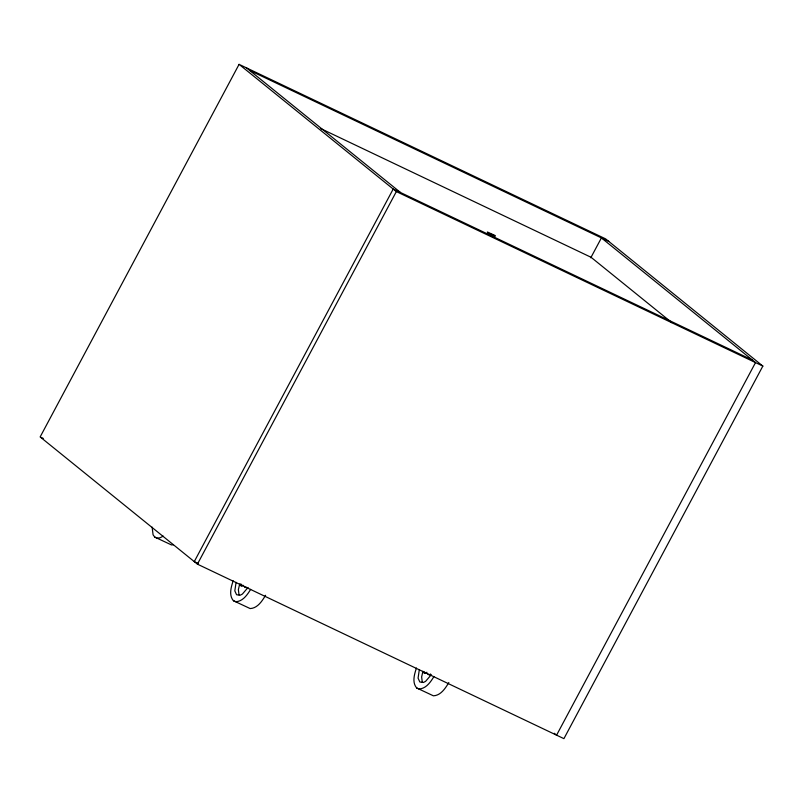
<?xml version="1.0" encoding="UTF-8"?>
<svg xmlns="http://www.w3.org/2000/svg" width="803" height="803" viewBox="0 0 803 803"><rect width="100%" height="100%" fill="white"/><g stroke="black" fill="none" stroke-linecap="round" stroke-linejoin="round"><path stroke-width="1.2" d="M233.181 580.76C231.164 586.983 228.624 595.143 233.402 600.714L250.145 608.564C257.572 608.242 262.129 601.015 265.582 595.284M236.072 582.346L234.817 590.888L236.594 594.752L240.167 595.214L242.355 594.1L248.057 587.455M239.665 584.052L238.381 589.693L239.033 594.913M416.436 668.016C414.418 674.229 411.879 682.389 416.657 687.96L433.399 695.82C440.827 695.488 445.374 688.261 448.837 682.54M419.327 669.602L418.072 678.144L419.839 681.998L423.422 682.47L425.6 681.345L431.311 674.701M422.92 671.308L421.635 676.939L422.278 682.159M239.083 64.35L40.15 436.922L197.408 564.148L563.917 738.65L762.85 366.078L605.592 238.852L239.083 64.35L396.351 191.576L762.85 366.078M197.408 564.148L396.351 191.576M590.777 257.803L601.407 237.909L755.523 362.585L556.579 735.167L554.221 733.249M250.646 589.362C247.334 594.822 242.797 601.447 235.781 601.728L233.402 600.714M433.901 676.618C430.589 682.078 426.052 688.703 419.036 688.974L416.657 687.96M426.975 672.302L425.088 673.265L424.094 671.92M430.569 674.008L429.264 674.911L427.869 674.309M242.978 585.196L241.583 585.899A5.491 2.409 -64.5 0 1 240.117 584.544M426.232 672.442L424.837 673.155A5.491 2.409 -64.5 0 1 423.372 671.79M163.25 536.143L160.038 537.779L157.147 538.11L154.778 537.097L153.082 534.818L152.128 527.139M243.058 585.618L241.362 585.809L240.83 583.821M246.651 587.324L244.955 587.515L244.433 586.381M173.448 544.735L171.521 544.946L154.778 537.097M249.562 70.383L608.734 241.392M320.668 128.54L591.058 257.281L671.9 322.686M752.371 360.045L393.199 189.036L194.266 561.608L198.451 563.596M41.194 437.424L43.292 438.418M246.421 67.833L400.526 192.519M488.324 232.458L487.371 232.037L487.772 232.87L495.29 236.212L494.889 235.379L488.324 232.458"/></g></svg>
